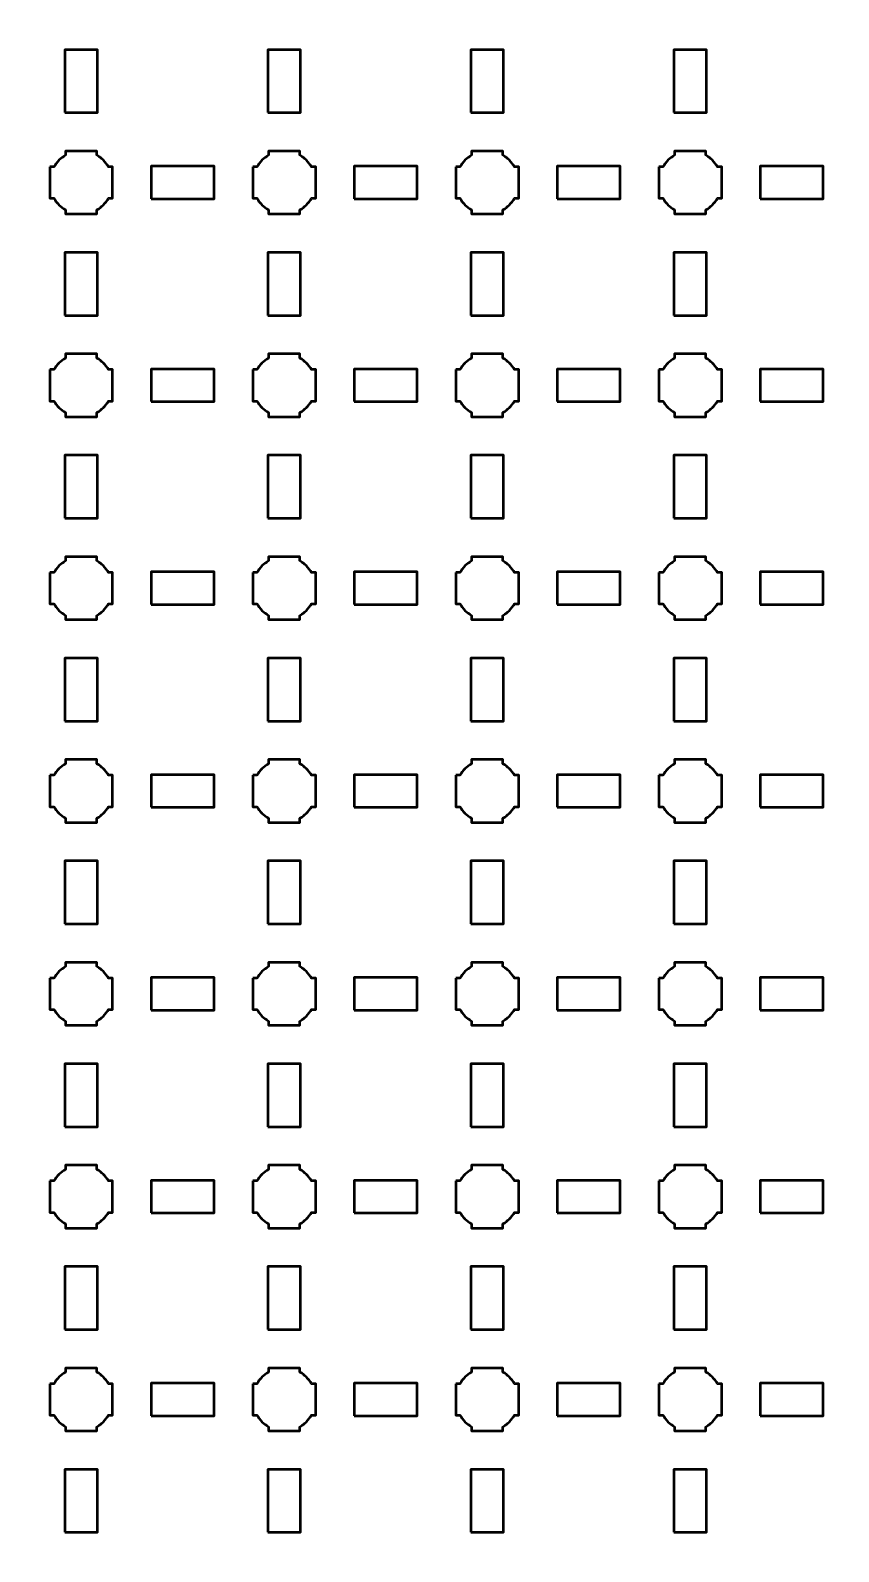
# Model space of a CAD drawing. Header units: centimetres. Extents: x -40.1 to 19.1, y -44.5 to 14.8.
# Drawn here: x 4 to 11.96, y -15.35 to -0.35 of the extents above; entities that cross this region are included whole.
import ezdxf

# ---------------------------------------------------------------- set-up
doc = ezdxf.new("R2010")
doc.units = ezdxf.units.CM
doc.header["$MEASUREMENT"] = 0
doc.layers.add('Layer 1', color=7, linetype='Continuous')

msp = doc.modelspace()

# ---------------------------------------------------------------- linework, layer by layer
at = {"layer": 'Layer 1', "color": 250, "lineweight": 53}
for points in [[(4.34, -1.16), (4.66, -1.16), (4.66, -0.54), (4.34, -0.54), (4.34, -1.16)], [(6.34, -1.16), (6.66, -1.16), (6.66, -0.54), (6.34, -0.54), (6.34, -1.16)], [(8.34, -1.16), (8.66, -1.16), (8.66, -0.54), (8.34, -0.54), (8.34, -1.16)], [(10.34, -1.16), (10.66, -1.16), (10.66, -0.54), (10.34, -0.54), (10.34, -1.16)], [(5.19, -2.01), (5.81, -2.01), (5.81, -1.69), (5.19, -1.69), (5.19, -2.01)], [(7.19, -2.01), (7.81, -2.01), (7.81, -1.69), (7.19, -1.69), (7.19, -2.01)], [(9.19, -2.01), (9.81, -2.01), (9.81, -1.69), (9.19, -1.69), (9.19, -2.01)], [(11.19, -2.01), (11.81, -2.01), (11.81, -1.69), (11.19, -1.69), (11.19, -2.01)], [(4.34, -3.16), (4.66, -3.16), (4.66, -2.54), (4.34, -2.54), (4.34, -3.16)], [(6.34, -3.16), (6.66, -3.16), (6.66, -2.54), (6.34, -2.54), (6.34, -3.16)], [(8.34, -3.16), (8.66, -3.16), (8.66, -2.54), (8.34, -2.54), (8.34, -3.16)], [(10.34, -3.16), (10.66, -3.16), (10.66, -2.54), (10.34, -2.54), (10.34, -3.16)], [(5.19, -4.01), (5.81, -4.01), (5.81, -3.69), (5.19, -3.69), (5.19, -4.01)], [(7.19, -4.01), (7.81, -4.01), (7.81, -3.69), (7.19, -3.69), (7.19, -4.01)], [(9.19, -4.01), (9.81, -4.01), (9.81, -3.69), (9.19, -3.69), (9.19, -4.01)], [(11.19, -4.01), (11.81, -4.01), (11.81, -3.69), (11.19, -3.69), (11.19, -4.01)], [(4.34, -5.16), (4.66, -5.16), (4.66, -4.54), (4.34, -4.54), (4.34, -5.16)], [(6.34, -5.16), (6.66, -5.16), (6.66, -4.54), (6.34, -4.54), (6.34, -5.16)], [(8.34, -5.16), (8.66, -5.16), (8.66, -4.54), (8.34, -4.54), (8.34, -5.16)], [(10.34, -5.16), (10.66, -5.16), (10.66, -4.54), (10.34, -4.54), (10.34, -5.16)], [(5.19, -6.01), (5.81, -6.01), (5.81, -5.69), (5.19, -5.69), (5.19, -6.01)], [(7.19, -6.01), (7.81, -6.01), (7.81, -5.69), (7.19, -5.69), (7.19, -6.01)], [(9.19, -6.01), (9.81, -6.01), (9.81, -5.69), (9.19, -5.69), (9.19, -6.01)], [(11.19, -6.01), (11.81, -6.01), (11.81, -5.69), (11.19, -5.69), (11.19, -6.01)], [(4.34, -7.16), (4.66, -7.16), (4.66, -6.54), (4.34, -6.54), (4.34, -7.16)], [(6.34, -7.16), (6.66, -7.16), (6.66, -6.54), (6.34, -6.54), (6.34, -7.16)], [(8.34, -7.16), (8.66, -7.16), (8.66, -6.54), (8.34, -6.54), (8.34, -7.16)], [(10.34, -7.16), (10.66, -7.16), (10.66, -6.54), (10.34, -6.54), (10.34, -7.16)], [(5.19, -8.01), (5.81, -8.01), (5.81, -7.69), (5.19, -7.69), (5.19, -8.01)], [(7.19, -8.01), (7.81, -8.01), (7.81, -7.69), (7.19, -7.69), (7.19, -8.01)], [(9.19, -8.01), (9.81, -8.01), (9.81, -7.69), (9.19, -7.69), (9.19, -8.01)], [(11.19, -8.01), (11.81, -8.01), (11.81, -7.69), (11.19, -7.69), (11.19, -8.01)], [(4.34, -9.16), (4.66, -9.16), (4.66, -8.54), (4.34, -8.54), (4.34, -9.16)], [(6.34, -9.16), (6.66, -9.16), (6.66, -8.54), (6.34, -8.54), (6.34, -9.16)], [(8.34, -9.16), (8.66, -9.16), (8.66, -8.54), (8.34, -8.54), (8.34, -9.16)], [(10.34, -9.16), (10.66, -9.16), (10.66, -8.54), (10.34, -8.54), (10.34, -9.16)], [(5.19, -10.01), (5.81, -10.01), (5.81, -9.69), (5.19, -9.69), (5.19, -10.01)], [(7.19, -10.01), (7.81, -10.01), (7.81, -9.69), (7.19, -9.69), (7.19, -10.01)], [(9.19, -10.01), (9.81, -10.01), (9.81, -9.69), (9.19, -9.69), (9.19, -10.01)], [(11.19, -10.01), (11.81, -10.01), (11.81, -9.69), (11.19, -9.69), (11.19, -10.01)], [(4.34, -11.16), (4.66, -11.16), (4.66, -10.54), (4.34, -10.54), (4.34, -11.16)], [(6.34, -11.16), (6.66, -11.16), (6.66, -10.54), (6.34, -10.54), (6.34, -11.16)], [(8.34, -11.16), (8.66, -11.16), (8.66, -10.54), (8.34, -10.54), (8.34, -11.16)], [(10.34, -11.16), (10.66, -11.16), (10.66, -10.54), (10.34, -10.54), (10.34, -11.16)], [(5.19, -12.01), (5.81, -12.01), (5.81, -11.69), (5.19, -11.69), (5.19, -12.01)], [(7.19, -12.01), (7.81, -12.01), (7.81, -11.69), (7.19, -11.69), (7.19, -12.01)], [(9.19, -12.01), (9.81, -12.01), (9.81, -11.69), (9.19, -11.69), (9.19, -12.01)], [(11.19, -12.01), (11.81, -12.01), (11.81, -11.69), (11.19, -11.69), (11.19, -12.01)], [(4.34, -13.16), (4.66, -13.16), (4.66, -12.54), (4.34, -12.54), (4.34, -13.16)], [(6.34, -13.16), (6.66, -13.16), (6.66, -12.54), (6.34, -12.54), (6.34, -13.16)], [(8.34, -13.16), (8.66, -13.16), (8.66, -12.54), (8.34, -12.54), (8.34, -13.16)], [(10.34, -13.16), (10.66, -13.16), (10.66, -12.54), (10.34, -12.54), (10.34, -13.16)], [(5.19, -14.01), (5.81, -14.01), (5.81, -13.69), (5.19, -13.69), (5.19, -14.01)], [(7.19, -14.01), (7.81, -14.01), (7.81, -13.69), (7.19, -13.69), (7.19, -14.01)], [(9.19, -14.01), (9.81, -14.01), (9.81, -13.69), (9.19, -13.69), (9.19, -14.01)], [(11.19, -14.01), (11.81, -14.01), (11.81, -13.69), (11.19, -13.69), (11.19, -14.01)], [(4.34, -15.16), (4.66, -15.16), (4.66, -14.54), (4.34, -14.54), (4.34, -15.16)], [(6.34, -15.16), (6.66, -15.16), (6.66, -14.54), (6.34, -14.54), (6.34, -15.16)], [(8.34, -15.16), (8.66, -15.16), (8.66, -14.54), (8.34, -14.54), (8.34, -15.16)], [(10.34, -15.16), (10.66, -15.16), (10.66, -14.54), (10.34, -14.54), (10.34, -15.16)]]:
    msp.add_lwpolyline(points, close=True, dxfattribs=at)
msp.add_open_spline([(-40.15, -44), (-40.15, -44), (-40.15, 14.3), (-40.15, 14.3), (-40.15, 14.3), (-40.15, 14.57609), (-39.92609, 14.8), (-39.65, 14.8), (-39.65, 14.8), (-39.65, 14.8), (18.65, 14.8), (18.65, 14.8), (18.65, 14.8), (18.92609, 14.8), (19.15, 14.57609), (19.15, 14.3), (19.15, 14.3), (19.15, 14.3), (19.15, -44), (19.15, -44), (19.15, -44), (19.15, -44.27609), (18.92609, -44.5), (18.65, -44.5), (18.65, -44.5), (18.65, -44.5), (-39.65, -44.5), (-39.65, -44.5), (-39.65, -44.5), (-39.92609, -44.5), (-40.15, -44.27609), (-40.15, -44)], degree=3, knots=[0, 0, 0, 0, 0.125, 0.125, 0.125, 0.125, 0.25, 0.25, 0.25, 0.25, 0.375, 0.375, 0.375, 0.375, 0.5, 0.5, 0.5, 0.5, 0.625, 0.625, 0.625, 0.625, 0.75, 0.75, 0.75, 0.75, 0.875, 0.875, 0.875, 0.875, 1, 1, 1, 1], dxfattribs=at)
at = {"layer": 'Layer 1', "lineweight": 53}
for points in [[(4.19, -1.695), (4.19, -1.695), (4.23149, -1.695), (4.23149, -1.695), (4.23149, -1.695), (4.25872, -1.64795), (4.29795, -1.60872), (4.345, -1.58149), (4.345, -1.58149), (4.345, -1.58149), (4.345, -1.54), (4.345, -1.54), (4.345, -1.54), (4.345, -1.54), (4.5, -1.54), (4.5, -1.54), (4.5, -1.54), (4.5, -1.54), (4.655, -1.54), (4.655, -1.54), (4.655, -1.54), (4.655, -1.54), (4.655, -1.58149), (4.655, -1.58149), (4.655, -1.58149), (4.70205, -1.60872), (4.74128, -1.64795), (4.76851, -1.695), (4.76851, -1.695), (4.76851, -1.695), (4.81, -1.695), (4.81, -1.695), (4.81, -1.695), (4.81, -1.695), (4.81, -1.85), (4.81, -1.85), (4.81, -1.85), (4.81, -1.85), (4.81, -2.005), (4.81, -2.005), (4.81, -2.005), (4.81, -2.005), (4.76851, -2.005), (4.76851, -2.005), (4.76851, -2.005), (4.74128, -2.05205), (4.70205, -2.09128), (4.655, -2.11851), (4.655, -2.11851), (4.655, -2.11851), (4.655, -2.16), (4.655, -2.16), (4.655, -2.16), (4.655, -2.16), (4.5, -2.16), (4.5, -2.16), (4.5, -2.16), (4.5, -2.16), (4.345, -2.16), (4.345, -2.16), (4.345, -2.16), (4.345, -2.16), (4.345, -2.11851), (4.345, -2.11851), (4.345, -2.11851), (4.29795, -2.09128), (4.25872, -2.05205), (4.23149, -2.005), (4.23149, -2.005), (4.23149, -2.005), (4.19, -2.005), (4.19, -2.005), (4.19, -2.005), (4.19, -2.005), (4.19, -1.85), (4.19, -1.85), (4.19, -1.85), (4.19, -1.85), (4.19, -1.695), (4.19, -1.695)], [(6.19, -1.695), (6.19, -1.695), (6.23149, -1.695), (6.23149, -1.695), (6.23149, -1.695), (6.25872, -1.64795), (6.29795, -1.60872), (6.345, -1.58149), (6.345, -1.58149), (6.345, -1.58149), (6.345, -1.54), (6.345, -1.54), (6.345, -1.54), (6.345, -1.54), (6.5, -1.54), (6.5, -1.54), (6.5, -1.54), (6.5, -1.54), (6.655, -1.54), (6.655, -1.54), (6.655, -1.54), (6.655, -1.54), (6.655, -1.58149), (6.655, -1.58149), (6.655, -1.58149), (6.70205, -1.60872), (6.74128, -1.64795), (6.76851, -1.695), (6.76851, -1.695), (6.76851, -1.695), (6.81, -1.695), (6.81, -1.695), (6.81, -1.695), (6.81, -1.695), (6.81, -1.85), (6.81, -1.85), (6.81, -1.85), (6.81, -1.85), (6.81, -2.005), (6.81, -2.005), (6.81, -2.005), (6.81, -2.005), (6.76851, -2.005), (6.76851, -2.005), (6.76851, -2.005), (6.74128, -2.05205), (6.70205, -2.09128), (6.655, -2.11851), (6.655, -2.11851), (6.655, -2.11851), (6.655, -2.16), (6.655, -2.16), (6.655, -2.16), (6.655, -2.16), (6.5, -2.16), (6.5, -2.16), (6.5, -2.16), (6.5, -2.16), (6.345, -2.16), (6.345, -2.16), (6.345, -2.16), (6.345, -2.16), (6.345, -2.11851), (6.345, -2.11851), (6.345, -2.11851), (6.29795, -2.09128), (6.25872, -2.05205), (6.23149, -2.005), (6.23149, -2.005), (6.23149, -2.005), (6.19, -2.005), (6.19, -2.005), (6.19, -2.005), (6.19, -2.005), (6.19, -1.85), (6.19, -1.85), (6.19, -1.85), (6.19, -1.85), (6.19, -1.695), (6.19, -1.695)], [(8.19, -1.695), (8.19, -1.695), (8.23149, -1.695), (8.23149, -1.695), (8.23149, -1.695), (8.25872, -1.64795), (8.29795, -1.60872), (8.345, -1.58149), (8.345, -1.58149), (8.345, -1.58149), (8.345, -1.54), (8.345, -1.54), (8.345, -1.54), (8.345, -1.54), (8.5, -1.54), (8.5, -1.54), (8.5, -1.54), (8.5, -1.54), (8.655, -1.54), (8.655, -1.54), (8.655, -1.54), (8.655, -1.54), (8.655, -1.58149), (8.655, -1.58149), (8.655, -1.58149), (8.70205, -1.60872), (8.74128, -1.64795), (8.76851, -1.695), (8.76851, -1.695), (8.76851, -1.695), (8.81, -1.695), (8.81, -1.695), (8.81, -1.695), (8.81, -1.695), (8.81, -1.85), (8.81, -1.85), (8.81, -1.85), (8.81, -1.85), (8.81, -2.005), (8.81, -2.005), (8.81, -2.005), (8.81, -2.005), (8.76851, -2.005), (8.76851, -2.005), (8.76851, -2.005), (8.74128, -2.05205), (8.70205, -2.09128), (8.655, -2.11851), (8.655, -2.11851), (8.655, -2.11851), (8.655, -2.16), (8.655, -2.16), (8.655, -2.16), (8.655, -2.16), (8.5, -2.16), (8.5, -2.16), (8.5, -2.16), (8.5, -2.16), (8.345, -2.16), (8.345, -2.16), (8.345, -2.16), (8.345, -2.16), (8.345, -2.11851), (8.345, -2.11851), (8.345, -2.11851), (8.29795, -2.09128), (8.25872, -2.05205), (8.23149, -2.005), (8.23149, -2.005), (8.23149, -2.005), (8.19, -2.005), (8.19, -2.005), (8.19, -2.005), (8.19, -2.005), (8.19, -1.85), (8.19, -1.85), (8.19, -1.85), (8.19, -1.85), (8.19, -1.695), (8.19, -1.695)], [(10.19, -1.695), (10.19, -1.695), (10.23149, -1.695), (10.23149, -1.695), (10.23149, -1.695), (10.25872, -1.64795), (10.29795, -1.60872), (10.345, -1.58149), (10.345, -1.58149), (10.345, -1.58149), (10.345, -1.54), (10.345, -1.54), (10.345, -1.54), (10.345, -1.54), (10.5, -1.54), (10.5, -1.54), (10.5, -1.54), (10.5, -1.54), (10.655, -1.54), (10.655, -1.54), (10.655, -1.54), (10.655, -1.54), (10.655, -1.58149), (10.655, -1.58149), (10.655, -1.58149), (10.70205, -1.60872), (10.74128, -1.64795), (10.76851, -1.695), (10.76851, -1.695), (10.76851, -1.695), (10.81, -1.695), (10.81, -1.695), (10.81, -1.695), (10.81, -1.695), (10.81, -1.85), (10.81, -1.85), (10.81, -1.85), (10.81, -1.85), (10.81, -2.005), (10.81, -2.005), (10.81, -2.005), (10.81, -2.005), (10.76851, -2.005), (10.76851, -2.005), (10.76851, -2.005), (10.74128, -2.05205), (10.70205, -2.09128), (10.655, -2.11851), (10.655, -2.11851), (10.655, -2.11851), (10.655, -2.16), (10.655, -2.16), (10.655, -2.16), (10.655, -2.16), (10.5, -2.16), (10.5, -2.16), (10.5, -2.16), (10.5, -2.16), (10.345, -2.16), (10.345, -2.16), (10.345, -2.16), (10.345, -2.16), (10.345, -2.11851), (10.345, -2.11851), (10.345, -2.11851), (10.29795, -2.09128), (10.25872, -2.05205), (10.23149, -2.005), (10.23149, -2.005), (10.23149, -2.005), (10.19, -2.005), (10.19, -2.005), (10.19, -2.005), (10.19, -2.005), (10.19, -1.85), (10.19, -1.85), (10.19, -1.85), (10.19, -1.85), (10.19, -1.695), (10.19, -1.695)], [(4.19, -3.695), (4.19, -3.695), (4.23149, -3.695), (4.23149, -3.695), (4.23149, -3.695), (4.25872, -3.64795), (4.29795, -3.60872), (4.345, -3.58149), (4.345, -3.58149), (4.345, -3.58149), (4.345, -3.54), (4.345, -3.54), (4.345, -3.54), (4.345, -3.54), (4.5, -3.54), (4.5, -3.54), (4.5, -3.54), (4.5, -3.54), (4.655, -3.54), (4.655, -3.54), (4.655, -3.54), (4.655, -3.54), (4.655, -3.58149), (4.655, -3.58149), (4.655, -3.58149), (4.70205, -3.60872), (4.74128, -3.64795), (4.76851, -3.695), (4.76851, -3.695), (4.76851, -3.695), (4.81, -3.695), (4.81, -3.695), (4.81, -3.695), (4.81, -3.695), (4.81, -3.85), (4.81, -3.85), (4.81, -3.85), (4.81, -3.85), (4.81, -4.005), (4.81, -4.005), (4.81, -4.005), (4.81, -4.005), (4.76851, -4.005), (4.76851, -4.005), (4.76851, -4.005), (4.74128, -4.05205), (4.70205, -4.09128), (4.655, -4.11851), (4.655, -4.11851), (4.655, -4.11851), (4.655, -4.16), (4.655, -4.16), (4.655, -4.16), (4.655, -4.16), (4.5, -4.16), (4.5, -4.16), (4.5, -4.16), (4.5, -4.16), (4.345, -4.16), (4.345, -4.16), (4.345, -4.16), (4.345, -4.16), (4.345, -4.11851), (4.345, -4.11851), (4.345, -4.11851), (4.29795, -4.09128), (4.25872, -4.05205), (4.23149, -4.005), (4.23149, -4.005), (4.23149, -4.005), (4.19, -4.005), (4.19, -4.005), (4.19, -4.005), (4.19, -4.005), (4.19, -3.85), (4.19, -3.85), (4.19, -3.85), (4.19, -3.85), (4.19, -3.695), (4.19, -3.695)], [(6.19, -3.695), (6.19, -3.695), (6.23149, -3.695), (6.23149, -3.695), (6.23149, -3.695), (6.25872, -3.64795), (6.29795, -3.60872), (6.345, -3.58149), (6.345, -3.58149), (6.345, -3.58149), (6.345, -3.54), (6.345, -3.54), (6.345, -3.54), (6.345, -3.54), (6.5, -3.54), (6.5, -3.54), (6.5, -3.54), (6.5, -3.54), (6.655, -3.54), (6.655, -3.54), (6.655, -3.54), (6.655, -3.54), (6.655, -3.58149), (6.655, -3.58149), (6.655, -3.58149), (6.70205, -3.60872), (6.74128, -3.64795), (6.76851, -3.695), (6.76851, -3.695), (6.76851, -3.695), (6.81, -3.695), (6.81, -3.695), (6.81, -3.695), (6.81, -3.695), (6.81, -3.85), (6.81, -3.85), (6.81, -3.85), (6.81, -3.85), (6.81, -4.005), (6.81, -4.005), (6.81, -4.005), (6.81, -4.005), (6.76851, -4.005), (6.76851, -4.005), (6.76851, -4.005), (6.74128, -4.05205), (6.70205, -4.09128), (6.655, -4.11851), (6.655, -4.11851), (6.655, -4.11851), (6.655, -4.16), (6.655, -4.16), (6.655, -4.16), (6.655, -4.16), (6.5, -4.16), (6.5, -4.16), (6.5, -4.16), (6.5, -4.16), (6.345, -4.16), (6.345, -4.16), (6.345, -4.16), (6.345, -4.16), (6.345, -4.11851), (6.345, -4.11851), (6.345, -4.11851), (6.29795, -4.09128), (6.25872, -4.05205), (6.23149, -4.005), (6.23149, -4.005), (6.23149, -4.005), (6.19, -4.005), (6.19, -4.005), (6.19, -4.005), (6.19, -4.005), (6.19, -3.85), (6.19, -3.85), (6.19, -3.85), (6.19, -3.85), (6.19, -3.695), (6.19, -3.695)], [(8.19, -3.695), (8.19, -3.695), (8.23149, -3.695), (8.23149, -3.695), (8.23149, -3.695), (8.25872, -3.64795), (8.29795, -3.60872), (8.345, -3.58149), (8.345, -3.58149), (8.345, -3.58149), (8.345, -3.54), (8.345, -3.54), (8.345, -3.54), (8.345, -3.54), (8.5, -3.54), (8.5, -3.54), (8.5, -3.54), (8.5, -3.54), (8.655, -3.54), (8.655, -3.54), (8.655, -3.54), (8.655, -3.54), (8.655, -3.58149), (8.655, -3.58149), (8.655, -3.58149), (8.70205, -3.60872), (8.74128, -3.64795), (8.76851, -3.695), (8.76851, -3.695), (8.76851, -3.695), (8.81, -3.695), (8.81, -3.695), (8.81, -3.695), (8.81, -3.695), (8.81, -3.85), (8.81, -3.85), (8.81, -3.85), (8.81, -3.85), (8.81, -4.005), (8.81, -4.005), (8.81, -4.005), (8.81, -4.005), (8.76851, -4.005), (8.76851, -4.005), (8.76851, -4.005), (8.74128, -4.05205), (8.70205, -4.09128), (8.655, -4.11851), (8.655, -4.11851), (8.655, -4.11851), (8.655, -4.16), (8.655, -4.16), (8.655, -4.16), (8.655, -4.16), (8.5, -4.16), (8.5, -4.16), (8.5, -4.16), (8.5, -4.16), (8.345, -4.16), (8.345, -4.16), (8.345, -4.16), (8.345, -4.16), (8.345, -4.11851), (8.345, -4.11851), (8.345, -4.11851), (8.29795, -4.09128), (8.25872, -4.05205), (8.23149, -4.005), (8.23149, -4.005), (8.23149, -4.005), (8.19, -4.005), (8.19, -4.005), (8.19, -4.005), (8.19, -4.005), (8.19, -3.85), (8.19, -3.85), (8.19, -3.85), (8.19, -3.85), (8.19, -3.695), (8.19, -3.695)], [(10.19, -3.695), (10.19, -3.695), (10.23149, -3.695), (10.23149, -3.695), (10.23149, -3.695), (10.25872, -3.64795), (10.29795, -3.60872), (10.345, -3.58149), (10.345, -3.58149), (10.345, -3.58149), (10.345, -3.54), (10.345, -3.54), (10.345, -3.54), (10.345, -3.54), (10.5, -3.54), (10.5, -3.54), (10.5, -3.54), (10.5, -3.54), (10.655, -3.54), (10.655, -3.54), (10.655, -3.54), (10.655, -3.54), (10.655, -3.58149), (10.655, -3.58149), (10.655, -3.58149), (10.70205, -3.60872), (10.74128, -3.64795), (10.76851, -3.695), (10.76851, -3.695), (10.76851, -3.695), (10.81, -3.695), (10.81, -3.695), (10.81, -3.695), (10.81, -3.695), (10.81, -3.85), (10.81, -3.85), (10.81, -3.85), (10.81, -3.85), (10.81, -4.005), (10.81, -4.005), (10.81, -4.005), (10.81, -4.005), (10.76851, -4.005), (10.76851, -4.005), (10.76851, -4.005), (10.74128, -4.05205), (10.70205, -4.09128), (10.655, -4.11851), (10.655, -4.11851), (10.655, -4.11851), (10.655, -4.16), (10.655, -4.16), (10.655, -4.16), (10.655, -4.16), (10.5, -4.16), (10.5, -4.16), (10.5, -4.16), (10.5, -4.16), (10.345, -4.16), (10.345, -4.16), (10.345, -4.16), (10.345, -4.16), (10.345, -4.11851), (10.345, -4.11851), (10.345, -4.11851), (10.29795, -4.09128), (10.25872, -4.05205), (10.23149, -4.005), (10.23149, -4.005), (10.23149, -4.005), (10.19, -4.005), (10.19, -4.005), (10.19, -4.005), (10.19, -4.005), (10.19, -3.85), (10.19, -3.85), (10.19, -3.85), (10.19, -3.85), (10.19, -3.695), (10.19, -3.695)], [(4.19, -5.695), (4.19, -5.695), (4.23149, -5.695), (4.23149, -5.695), (4.23149, -5.695), (4.25872, -5.64795), (4.29795, -5.60872), (4.345, -5.58149), (4.345, -5.58149), (4.345, -5.58149), (4.345, -5.54), (4.345, -5.54), (4.345, -5.54), (4.345, -5.54), (4.5, -5.54), (4.5, -5.54), (4.5, -5.54), (4.5, -5.54), (4.655, -5.54), (4.655, -5.54), (4.655, -5.54), (4.655, -5.54), (4.655, -5.58149), (4.655, -5.58149), (4.655, -5.58149), (4.70205, -5.60872), (4.74128, -5.64795), (4.76851, -5.695), (4.76851, -5.695), (4.76851, -5.695), (4.81, -5.695), (4.81, -5.695), (4.81, -5.695), (4.81, -5.695), (4.81, -5.85), (4.81, -5.85), (4.81, -5.85), (4.81, -5.85), (4.81, -6.005), (4.81, -6.005), (4.81, -6.005), (4.81, -6.005), (4.76851, -6.005), (4.76851, -6.005), (4.76851, -6.005), (4.74128, -6.05205), (4.70205, -6.09128), (4.655, -6.11851), (4.655, -6.11851), (4.655, -6.11851), (4.655, -6.16), (4.655, -6.16), (4.655, -6.16), (4.655, -6.16), (4.5, -6.16), (4.5, -6.16), (4.5, -6.16), (4.5, -6.16), (4.345, -6.16), (4.345, -6.16), (4.345, -6.16), (4.345, -6.16), (4.345, -6.11851), (4.345, -6.11851), (4.345, -6.11851), (4.29795, -6.09128), (4.25872, -6.05205), (4.23149, -6.005), (4.23149, -6.005), (4.23149, -6.005), (4.19, -6.005), (4.19, -6.005), (4.19, -6.005), (4.19, -6.005), (4.19, -5.85), (4.19, -5.85), (4.19, -5.85), (4.19, -5.85), (4.19, -5.695), (4.19, -5.695)], [(6.19, -5.695), (6.19, -5.695), (6.23149, -5.695), (6.23149, -5.695), (6.23149, -5.695), (6.25872, -5.64795), (6.29795, -5.60872), (6.345, -5.58149), (6.345, -5.58149), (6.345, -5.58149), (6.345, -5.54), (6.345, -5.54), (6.345, -5.54), (6.345, -5.54), (6.5, -5.54), (6.5, -5.54), (6.5, -5.54), (6.5, -5.54), (6.655, -5.54), (6.655, -5.54), (6.655, -5.54), (6.655, -5.54), (6.655, -5.58149), (6.655, -5.58149), (6.655, -5.58149), (6.70205, -5.60872), (6.74128, -5.64795), (6.76851, -5.695), (6.76851, -5.695), (6.76851, -5.695), (6.81, -5.695), (6.81, -5.695), (6.81, -5.695), (6.81, -5.695), (6.81, -5.85), (6.81, -5.85), (6.81, -5.85), (6.81, -5.85), (6.81, -6.005), (6.81, -6.005), (6.81, -6.005), (6.81, -6.005), (6.76851, -6.005), (6.76851, -6.005), (6.76851, -6.005), (6.74128, -6.05205), (6.70205, -6.09128), (6.655, -6.11851), (6.655, -6.11851), (6.655, -6.11851), (6.655, -6.16), (6.655, -6.16), (6.655, -6.16), (6.655, -6.16), (6.5, -6.16), (6.5, -6.16), (6.5, -6.16), (6.5, -6.16), (6.345, -6.16), (6.345, -6.16), (6.345, -6.16), (6.345, -6.16), (6.345, -6.11851), (6.345, -6.11851), (6.345, -6.11851), (6.29795, -6.09128), (6.25872, -6.05205), (6.23149, -6.005), (6.23149, -6.005), (6.23149, -6.005), (6.19, -6.005), (6.19, -6.005), (6.19, -6.005), (6.19, -6.005), (6.19, -5.85), (6.19, -5.85), (6.19, -5.85), (6.19, -5.85), (6.19, -5.695), (6.19, -5.695)], [(8.19, -5.695), (8.19, -5.695), (8.23149, -5.695), (8.23149, -5.695), (8.23149, -5.695), (8.25872, -5.64795), (8.29795, -5.60872), (8.345, -5.58149), (8.345, -5.58149), (8.345, -5.58149), (8.345, -5.54), (8.345, -5.54), (8.345, -5.54), (8.345, -5.54), (8.5, -5.54), (8.5, -5.54), (8.5, -5.54), (8.5, -5.54), (8.655, -5.54), (8.655, -5.54), (8.655, -5.54), (8.655, -5.54), (8.655, -5.58149), (8.655, -5.58149), (8.655, -5.58149), (8.70205, -5.60872), (8.74128, -5.64795), (8.76851, -5.695), (8.76851, -5.695), (8.76851, -5.695), (8.81, -5.695), (8.81, -5.695), (8.81, -5.695), (8.81, -5.695), (8.81, -5.85), (8.81, -5.85), (8.81, -5.85), (8.81, -5.85), (8.81, -6.005), (8.81, -6.005), (8.81, -6.005), (8.81, -6.005), (8.76851, -6.005), (8.76851, -6.005), (8.76851, -6.005), (8.74128, -6.05205), (8.70205, -6.09128), (8.655, -6.11851), (8.655, -6.11851), (8.655, -6.11851), (8.655, -6.16), (8.655, -6.16), (8.655, -6.16), (8.655, -6.16), (8.5, -6.16), (8.5, -6.16), (8.5, -6.16), (8.5, -6.16), (8.345, -6.16), (8.345, -6.16), (8.345, -6.16), (8.345, -6.16), (8.345, -6.11851), (8.345, -6.11851), (8.345, -6.11851), (8.29795, -6.09128), (8.25872, -6.05205), (8.23149, -6.005), (8.23149, -6.005), (8.23149, -6.005), (8.19, -6.005), (8.19, -6.005), (8.19, -6.005), (8.19, -6.005), (8.19, -5.85), (8.19, -5.85), (8.19, -5.85), (8.19, -5.85), (8.19, -5.695), (8.19, -5.695)], [(10.19, -5.695), (10.19, -5.695), (10.23149, -5.695), (10.23149, -5.695), (10.23149, -5.695), (10.25872, -5.64795), (10.29795, -5.60872), (10.345, -5.58149), (10.345, -5.58149), (10.345, -5.58149), (10.345, -5.54), (10.345, -5.54), (10.345, -5.54), (10.345, -5.54), (10.5, -5.54), (10.5, -5.54), (10.5, -5.54), (10.5, -5.54), (10.655, -5.54), (10.655, -5.54), (10.655, -5.54), (10.655, -5.54), (10.655, -5.58149), (10.655, -5.58149), (10.655, -5.58149), (10.70205, -5.60872), (10.74128, -5.64795), (10.76851, -5.695), (10.76851, -5.695), (10.76851, -5.695), (10.81, -5.695), (10.81, -5.695), (10.81, -5.695), (10.81, -5.695), (10.81, -5.85), (10.81, -5.85), (10.81, -5.85), (10.81, -5.85), (10.81, -6.005), (10.81, -6.005), (10.81, -6.005), (10.81, -6.005), (10.76851, -6.005), (10.76851, -6.005), (10.76851, -6.005), (10.74128, -6.05205), (10.70205, -6.09128), (10.655, -6.11851), (10.655, -6.11851), (10.655, -6.11851), (10.655, -6.16), (10.655, -6.16), (10.655, -6.16), (10.655, -6.16), (10.5, -6.16), (10.5, -6.16), (10.5, -6.16), (10.5, -6.16), (10.345, -6.16), (10.345, -6.16), (10.345, -6.16), (10.345, -6.16), (10.345, -6.11851), (10.345, -6.11851), (10.345, -6.11851), (10.29795, -6.09128), (10.25872, -6.05205), (10.23149, -6.005), (10.23149, -6.005), (10.23149, -6.005), (10.19, -6.005), (10.19, -6.005), (10.19, -6.005), (10.19, -6.005), (10.19, -5.85), (10.19, -5.85), (10.19, -5.85), (10.19, -5.85), (10.19, -5.695), (10.19, -5.695)], [(4.19, -7.695), (4.19, -7.695), (4.23149, -7.695), (4.23149, -7.695), (4.23149, -7.695), (4.25872, -7.64795), (4.29795, -7.60872), (4.345, -7.58149), (4.345, -7.58149), (4.345, -7.58149), (4.345, -7.54), (4.345, -7.54), (4.345, -7.54), (4.345, -7.54), (4.5, -7.54), (4.5, -7.54), (4.5, -7.54), (4.5, -7.54), (4.655, -7.54), (4.655, -7.54), (4.655, -7.54), (4.655, -7.54), (4.655, -7.58149), (4.655, -7.58149), (4.655, -7.58149), (4.70205, -7.60872), (4.74128, -7.64795), (4.76851, -7.695), (4.76851, -7.695), (4.76851, -7.695), (4.81, -7.695), (4.81, -7.695), (4.81, -7.695), (4.81, -7.695), (4.81, -7.85), (4.81, -7.85), (4.81, -7.85), (4.81, -7.85), (4.81, -8.005), (4.81, -8.005), (4.81, -8.005), (4.81, -8.005), (4.76851, -8.005), (4.76851, -8.005), (4.76851, -8.005), (4.74128, -8.05205), (4.70205, -8.09128), (4.655, -8.11851), (4.655, -8.11851), (4.655, -8.11851), (4.655, -8.16), (4.655, -8.16), (4.655, -8.16), (4.655, -8.16), (4.5, -8.16), (4.5, -8.16), (4.5, -8.16), (4.5, -8.16), (4.345, -8.16), (4.345, -8.16), (4.345, -8.16), (4.345, -8.16), (4.345, -8.11851), (4.345, -8.11851), (4.345, -8.11851), (4.29795, -8.09128), (4.25872, -8.05205), (4.23149, -8.005), (4.23149, -8.005), (4.23149, -8.005), (4.19, -8.005), (4.19, -8.005), (4.19, -8.005), (4.19, -8.005), (4.19, -7.85), (4.19, -7.85), (4.19, -7.85), (4.19, -7.85), (4.19, -7.695), (4.19, -7.695)], [(6.19, -7.695), (6.19, -7.695), (6.23149, -7.695), (6.23149, -7.695), (6.23149, -7.695), (6.25872, -7.64795), (6.29795, -7.60872), (6.345, -7.58149), (6.345, -7.58149), (6.345, -7.58149), (6.345, -7.54), (6.345, -7.54), (6.345, -7.54), (6.345, -7.54), (6.5, -7.54), (6.5, -7.54), (6.5, -7.54), (6.5, -7.54), (6.655, -7.54), (6.655, -7.54), (6.655, -7.54), (6.655, -7.54), (6.655, -7.58149), (6.655, -7.58149), (6.655, -7.58149), (6.70205, -7.60872), (6.74128, -7.64795), (6.76851, -7.695), (6.76851, -7.695), (6.76851, -7.695), (6.81, -7.695), (6.81, -7.695), (6.81, -7.695), (6.81, -7.695), (6.81, -7.85), (6.81, -7.85), (6.81, -7.85), (6.81, -7.85), (6.81, -8.005), (6.81, -8.005), (6.81, -8.005), (6.81, -8.005), (6.76851, -8.005), (6.76851, -8.005), (6.76851, -8.005), (6.74128, -8.05205), (6.70205, -8.09128), (6.655, -8.11851), (6.655, -8.11851), (6.655, -8.11851), (6.655, -8.16), (6.655, -8.16), (6.655, -8.16), (6.655, -8.16), (6.5, -8.16), (6.5, -8.16), (6.5, -8.16), (6.5, -8.16), (6.345, -8.16), (6.345, -8.16), (6.345, -8.16), (6.345, -8.16), (6.345, -8.11851), (6.345, -8.11851), (6.345, -8.11851), (6.29795, -8.09128), (6.25872, -8.05205), (6.23149, -8.005), (6.23149, -8.005), (6.23149, -8.005), (6.19, -8.005), (6.19, -8.005), (6.19, -8.005), (6.19, -8.005), (6.19, -7.85), (6.19, -7.85), (6.19, -7.85), (6.19, -7.85), (6.19, -7.695), (6.19, -7.695)], [(8.19, -7.695), (8.19, -7.695), (8.23149, -7.695), (8.23149, -7.695), (8.23149, -7.695), (8.25872, -7.64795), (8.29795, -7.60872), (8.345, -7.58149), (8.345, -7.58149), (8.345, -7.58149), (8.345, -7.54), (8.345, -7.54), (8.345, -7.54), (8.345, -7.54), (8.5, -7.54), (8.5, -7.54), (8.5, -7.54), (8.5, -7.54), (8.655, -7.54), (8.655, -7.54), (8.655, -7.54), (8.655, -7.54), (8.655, -7.58149), (8.655, -7.58149), (8.655, -7.58149), (8.70205, -7.60872), (8.74128, -7.64795), (8.76851, -7.695), (8.76851, -7.695), (8.76851, -7.695), (8.81, -7.695), (8.81, -7.695), (8.81, -7.695), (8.81, -7.695), (8.81, -7.85), (8.81, -7.85), (8.81, -7.85), (8.81, -7.85), (8.81, -8.005), (8.81, -8.005), (8.81, -8.005), (8.81, -8.005), (8.76851, -8.005), (8.76851, -8.005), (8.76851, -8.005), (8.74128, -8.05205), (8.70205, -8.09128), (8.655, -8.11851), (8.655, -8.11851), (8.655, -8.11851), (8.655, -8.16), (8.655, -8.16), (8.655, -8.16), (8.655, -8.16), (8.5, -8.16), (8.5, -8.16), (8.5, -8.16), (8.5, -8.16), (8.345, -8.16), (8.345, -8.16), (8.345, -8.16), (8.345, -8.16), (8.345, -8.11851), (8.345, -8.11851), (8.345, -8.11851), (8.29795, -8.09128), (8.25872, -8.05205), (8.23149, -8.005), (8.23149, -8.005), (8.23149, -8.005), (8.19, -8.005), (8.19, -8.005), (8.19, -8.005), (8.19, -8.005), (8.19, -7.85), (8.19, -7.85), (8.19, -7.85), (8.19, -7.85), (8.19, -7.695), (8.19, -7.695)], [(10.19, -7.695), (10.19, -7.695), (10.23149, -7.695), (10.23149, -7.695), (10.23149, -7.695), (10.25872, -7.64795), (10.29795, -7.60872), (10.345, -7.58149), (10.345, -7.58149), (10.345, -7.58149), (10.345, -7.54), (10.345, -7.54), (10.345, -7.54), (10.345, -7.54), (10.5, -7.54), (10.5, -7.54), (10.5, -7.54), (10.5, -7.54), (10.655, -7.54), (10.655, -7.54), (10.655, -7.54), (10.655, -7.54), (10.655, -7.58149), (10.655, -7.58149), (10.655, -7.58149), (10.70205, -7.60872), (10.74128, -7.64795), (10.76851, -7.695), (10.76851, -7.695), (10.76851, -7.695), (10.81, -7.695), (10.81, -7.695), (10.81, -7.695), (10.81, -7.695), (10.81, -7.85), (10.81, -7.85), (10.81, -7.85), (10.81, -7.85), (10.81, -8.005), (10.81, -8.005), (10.81, -8.005), (10.81, -8.005), (10.76851, -8.005), (10.76851, -8.005), (10.76851, -8.005), (10.74128, -8.05205), (10.70205, -8.09128), (10.655, -8.11851), (10.655, -8.11851), (10.655, -8.11851), (10.655, -8.16), (10.655, -8.16), (10.655, -8.16), (10.655, -8.16), (10.5, -8.16), (10.5, -8.16), (10.5, -8.16), (10.5, -8.16), (10.345, -8.16), (10.345, -8.16), (10.345, -8.16), (10.345, -8.16), (10.345, -8.11851), (10.345, -8.11851), (10.345, -8.11851), (10.29795, -8.09128), (10.25872, -8.05205), (10.23149, -8.005), (10.23149, -8.005), (10.23149, -8.005), (10.19, -8.005), (10.19, -8.005), (10.19, -8.005), (10.19, -8.005), (10.19, -7.85), (10.19, -7.85), (10.19, -7.85), (10.19, -7.85), (10.19, -7.695), (10.19, -7.695)], [(4.19, -9.695), (4.19, -9.695), (4.23149, -9.695), (4.23149, -9.695), (4.23149, -9.695), (4.25872, -9.64795), (4.29795, -9.60872), (4.345, -9.58149), (4.345, -9.58149), (4.345, -9.58149), (4.345, -9.54), (4.345, -9.54), (4.345, -9.54), (4.345, -9.54), (4.5, -9.54), (4.5, -9.54), (4.5, -9.54), (4.5, -9.54), (4.655, -9.54), (4.655, -9.54), (4.655, -9.54), (4.655, -9.54), (4.655, -9.58149), (4.655, -9.58149), (4.655, -9.58149), (4.70205, -9.60872), (4.74128, -9.64795), (4.76851, -9.695), (4.76851, -9.695), (4.76851, -9.695), (4.81, -9.695), (4.81, -9.695), (4.81, -9.695), (4.81, -9.695), (4.81, -9.85), (4.81, -9.85), (4.81, -9.85), (4.81, -9.85), (4.81, -10.005), (4.81, -10.005), (4.81, -10.005), (4.81, -10.005), (4.76851, -10.005), (4.76851, -10.005), (4.76851, -10.005), (4.74128, -10.05205), (4.70205, -10.09128), (4.655, -10.11851), (4.655, -10.11851), (4.655, -10.11851), (4.655, -10.16), (4.655, -10.16), (4.655, -10.16), (4.655, -10.16), (4.5, -10.16), (4.5, -10.16), (4.5, -10.16), (4.5, -10.16), (4.345, -10.16), (4.345, -10.16), (4.345, -10.16), (4.345, -10.16), (4.345, -10.11851), (4.345, -10.11851), (4.345, -10.11851), (4.29795, -10.09128), (4.25872, -10.05205), (4.23149, -10.005), (4.23149, -10.005), (4.23149, -10.005), (4.19, -10.005), (4.19, -10.005), (4.19, -10.005), (4.19, -10.005), (4.19, -9.85), (4.19, -9.85), (4.19, -9.85), (4.19, -9.85), (4.19, -9.695), (4.19, -9.695)], [(6.19, -9.695), (6.19, -9.695), (6.23149, -9.695), (6.23149, -9.695), (6.23149, -9.695), (6.25872, -9.64795), (6.29795, -9.60872), (6.345, -9.58149), (6.345, -9.58149), (6.345, -9.58149), (6.345, -9.54), (6.345, -9.54), (6.345, -9.54), (6.345, -9.54), (6.5, -9.54), (6.5, -9.54), (6.5, -9.54), (6.5, -9.54), (6.655, -9.54), (6.655, -9.54), (6.655, -9.54), (6.655, -9.54), (6.655, -9.58149), (6.655, -9.58149), (6.655, -9.58149), (6.70205, -9.60872), (6.74128, -9.64795), (6.76851, -9.695), (6.76851, -9.695), (6.76851, -9.695), (6.81, -9.695), (6.81, -9.695), (6.81, -9.695), (6.81, -9.695), (6.81, -9.85), (6.81, -9.85), (6.81, -9.85), (6.81, -9.85), (6.81, -10.005), (6.81, -10.005), (6.81, -10.005), (6.81, -10.005), (6.76851, -10.005), (6.76851, -10.005), (6.76851, -10.005), (6.74128, -10.05205), (6.70205, -10.09128), (6.655, -10.11851), (6.655, -10.11851), (6.655, -10.11851), (6.655, -10.16), (6.655, -10.16), (6.655, -10.16), (6.655, -10.16), (6.5, -10.16), (6.5, -10.16), (6.5, -10.16), (6.5, -10.16), (6.345, -10.16), (6.345, -10.16), (6.345, -10.16), (6.345, -10.16), (6.345, -10.11851), (6.345, -10.11851), (6.345, -10.11851), (6.29795, -10.09128), (6.25872, -10.05205), (6.23149, -10.005), (6.23149, -10.005), (6.23149, -10.005), (6.19, -10.005), (6.19, -10.005), (6.19, -10.005), (6.19, -10.005), (6.19, -9.85), (6.19, -9.85), (6.19, -9.85), (6.19, -9.85), (6.19, -9.695), (6.19, -9.695)], [(8.19, -9.695), (8.19, -9.695), (8.23149, -9.695), (8.23149, -9.695), (8.23149, -9.695), (8.25872, -9.64795), (8.29795, -9.60872), (8.345, -9.58149), (8.345, -9.58149), (8.345, -9.58149), (8.345, -9.54), (8.345, -9.54), (8.345, -9.54), (8.345, -9.54), (8.5, -9.54), (8.5, -9.54), (8.5, -9.54), (8.5, -9.54), (8.655, -9.54), (8.655, -9.54), (8.655, -9.54), (8.655, -9.54), (8.655, -9.58149), (8.655, -9.58149), (8.655, -9.58149), (8.70205, -9.60872), (8.74128, -9.64795), (8.76851, -9.695), (8.76851, -9.695), (8.76851, -9.695), (8.81, -9.695), (8.81, -9.695), (8.81, -9.695), (8.81, -9.695), (8.81, -9.85), (8.81, -9.85), (8.81, -9.85), (8.81, -9.85), (8.81, -10.005), (8.81, -10.005), (8.81, -10.005), (8.81, -10.005), (8.76851, -10.005), (8.76851, -10.005), (8.76851, -10.005), (8.74128, -10.05205), (8.70205, -10.09128), (8.655, -10.11851), (8.655, -10.11851), (8.655, -10.11851), (8.655, -10.16), (8.655, -10.16), (8.655, -10.16), (8.655, -10.16), (8.5, -10.16), (8.5, -10.16), (8.5, -10.16), (8.5, -10.16), (8.345, -10.16), (8.345, -10.16), (8.345, -10.16), (8.345, -10.16), (8.345, -10.11851), (8.345, -10.11851), (8.345, -10.11851), (8.29795, -10.09128), (8.25872, -10.05205), (8.23149, -10.005), (8.23149, -10.005), (8.23149, -10.005), (8.19, -10.005), (8.19, -10.005), (8.19, -10.005), (8.19, -10.005), (8.19, -9.85), (8.19, -9.85), (8.19, -9.85), (8.19, -9.85), (8.19, -9.695), (8.19, -9.695)], [(10.19, -9.695), (10.19, -9.695), (10.23149, -9.695), (10.23149, -9.695), (10.23149, -9.695), (10.25872, -9.64795), (10.29795, -9.60872), (10.345, -9.58149), (10.345, -9.58149), (10.345, -9.58149), (10.345, -9.54), (10.345, -9.54), (10.345, -9.54), (10.345, -9.54), (10.5, -9.54), (10.5, -9.54), (10.5, -9.54), (10.5, -9.54), (10.655, -9.54), (10.655, -9.54), (10.655, -9.54), (10.655, -9.54), (10.655, -9.58149), (10.655, -9.58149), (10.655, -9.58149), (10.70205, -9.60872), (10.74128, -9.64795), (10.76851, -9.695), (10.76851, -9.695), (10.76851, -9.695), (10.81, -9.695), (10.81, -9.695), (10.81, -9.695), (10.81, -9.695), (10.81, -9.85), (10.81, -9.85), (10.81, -9.85), (10.81, -9.85), (10.81, -10.005), (10.81, -10.005), (10.81, -10.005), (10.81, -10.005), (10.76851, -10.005), (10.76851, -10.005), (10.76851, -10.005), (10.74128, -10.05205), (10.70205, -10.09128), (10.655, -10.11851), (10.655, -10.11851), (10.655, -10.11851), (10.655, -10.16), (10.655, -10.16), (10.655, -10.16), (10.655, -10.16), (10.5, -10.16), (10.5, -10.16), (10.5, -10.16), (10.5, -10.16), (10.345, -10.16), (10.345, -10.16), (10.345, -10.16), (10.345, -10.16), (10.345, -10.11851), (10.345, -10.11851), (10.345, -10.11851), (10.29795, -10.09128), (10.25872, -10.05205), (10.23149, -10.005), (10.23149, -10.005), (10.23149, -10.005), (10.19, -10.005), (10.19, -10.005), (10.19, -10.005), (10.19, -10.005), (10.19, -9.85), (10.19, -9.85), (10.19, -9.85), (10.19, -9.85), (10.19, -9.695), (10.19, -9.695)], [(4.19, -11.695), (4.19, -11.695), (4.23149, -11.695), (4.23149, -11.695), (4.23149, -11.695), (4.25872, -11.64795), (4.29795, -11.60872), (4.345, -11.58149), (4.345, -11.58149), (4.345, -11.58149), (4.345, -11.54), (4.345, -11.54), (4.345, -11.54), (4.345, -11.54), (4.5, -11.54), (4.5, -11.54), (4.5, -11.54), (4.5, -11.54), (4.655, -11.54), (4.655, -11.54), (4.655, -11.54), (4.655, -11.54), (4.655, -11.58149), (4.655, -11.58149), (4.655, -11.58149), (4.70205, -11.60872), (4.74128, -11.64795), (4.76851, -11.695), (4.76851, -11.695), (4.76851, -11.695), (4.81, -11.695), (4.81, -11.695), (4.81, -11.695), (4.81, -11.695), (4.81, -11.85), (4.81, -11.85), (4.81, -11.85), (4.81, -11.85), (4.81, -12.005), (4.81, -12.005), (4.81, -12.005), (4.81, -12.005), (4.76851, -12.005), (4.76851, -12.005), (4.76851, -12.005), (4.74128, -12.05205), (4.70205, -12.09128), (4.655, -12.11851), (4.655, -12.11851), (4.655, -12.11851), (4.655, -12.16), (4.655, -12.16), (4.655, -12.16), (4.655, -12.16), (4.5, -12.16), (4.5, -12.16), (4.5, -12.16), (4.5, -12.16), (4.345, -12.16), (4.345, -12.16), (4.345, -12.16), (4.345, -12.16), (4.345, -12.11851), (4.345, -12.11851), (4.345, -12.11851), (4.29795, -12.09128), (4.25872, -12.05205), (4.23149, -12.005), (4.23149, -12.005), (4.23149, -12.005), (4.19, -12.005), (4.19, -12.005), (4.19, -12.005), (4.19, -12.005), (4.19, -11.85), (4.19, -11.85), (4.19, -11.85), (4.19, -11.85), (4.19, -11.695), (4.19, -11.695)], [(6.19, -11.695), (6.19, -11.695), (6.23149, -11.695), (6.23149, -11.695), (6.23149, -11.695), (6.25872, -11.64795), (6.29795, -11.60872), (6.345, -11.58149), (6.345, -11.58149), (6.345, -11.58149), (6.345, -11.54), (6.345, -11.54), (6.345, -11.54), (6.345, -11.54), (6.5, -11.54), (6.5, -11.54), (6.5, -11.54), (6.5, -11.54), (6.655, -11.54), (6.655, -11.54), (6.655, -11.54), (6.655, -11.54), (6.655, -11.58149), (6.655, -11.58149), (6.655, -11.58149), (6.70205, -11.60872), (6.74128, -11.64795), (6.76851, -11.695), (6.76851, -11.695), (6.76851, -11.695), (6.81, -11.695), (6.81, -11.695), (6.81, -11.695), (6.81, -11.695), (6.81, -11.85), (6.81, -11.85), (6.81, -11.85), (6.81, -11.85), (6.81, -12.005), (6.81, -12.005), (6.81, -12.005), (6.81, -12.005), (6.76851, -12.005), (6.76851, -12.005), (6.76851, -12.005), (6.74128, -12.05205), (6.70205, -12.09128), (6.655, -12.11851), (6.655, -12.11851), (6.655, -12.11851), (6.655, -12.16), (6.655, -12.16), (6.655, -12.16), (6.655, -12.16), (6.5, -12.16), (6.5, -12.16), (6.5, -12.16), (6.5, -12.16), (6.345, -12.16), (6.345, -12.16), (6.345, -12.16), (6.345, -12.16), (6.345, -12.11851), (6.345, -12.11851), (6.345, -12.11851), (6.29795, -12.09128), (6.25872, -12.05205), (6.23149, -12.005), (6.23149, -12.005), (6.23149, -12.005), (6.19, -12.005), (6.19, -12.005), (6.19, -12.005), (6.19, -12.005), (6.19, -11.85), (6.19, -11.85), (6.19, -11.85), (6.19, -11.85), (6.19, -11.695), (6.19, -11.695)], [(8.19, -11.695), (8.19, -11.695), (8.23149, -11.695), (8.23149, -11.695), (8.23149, -11.695), (8.25872, -11.64795), (8.29795, -11.60872), (8.345, -11.58149), (8.345, -11.58149), (8.345, -11.58149), (8.345, -11.54), (8.345, -11.54), (8.345, -11.54), (8.345, -11.54), (8.5, -11.54), (8.5, -11.54), (8.5, -11.54), (8.5, -11.54), (8.655, -11.54), (8.655, -11.54), (8.655, -11.54), (8.655, -11.54), (8.655, -11.58149), (8.655, -11.58149), (8.655, -11.58149), (8.70205, -11.60872), (8.74128, -11.64795), (8.76851, -11.695), (8.76851, -11.695), (8.76851, -11.695), (8.81, -11.695), (8.81, -11.695), (8.81, -11.695), (8.81, -11.695), (8.81, -11.85), (8.81, -11.85), (8.81, -11.85), (8.81, -11.85), (8.81, -12.005), (8.81, -12.005), (8.81, -12.005), (8.81, -12.005), (8.76851, -12.005), (8.76851, -12.005), (8.76851, -12.005), (8.74128, -12.05205), (8.70205, -12.09128), (8.655, -12.11851), (8.655, -12.11851), (8.655, -12.11851), (8.655, -12.16), (8.655, -12.16), (8.655, -12.16), (8.655, -12.16), (8.5, -12.16), (8.5, -12.16), (8.5, -12.16), (8.5, -12.16), (8.345, -12.16), (8.345, -12.16), (8.345, -12.16), (8.345, -12.16), (8.345, -12.11851), (8.345, -12.11851), (8.345, -12.11851), (8.29795, -12.09128), (8.25872, -12.05205), (8.23149, -12.005), (8.23149, -12.005), (8.23149, -12.005), (8.19, -12.005), (8.19, -12.005), (8.19, -12.005), (8.19, -12.005), (8.19, -11.85), (8.19, -11.85), (8.19, -11.85), (8.19, -11.85), (8.19, -11.695), (8.19, -11.695)], [(10.19, -11.695), (10.19, -11.695), (10.23149, -11.695), (10.23149, -11.695), (10.23149, -11.695), (10.25872, -11.64795), (10.29795, -11.60872), (10.345, -11.58149), (10.345, -11.58149), (10.345, -11.58149), (10.345, -11.54), (10.345, -11.54), (10.345, -11.54), (10.345, -11.54), (10.5, -11.54), (10.5, -11.54), (10.5, -11.54), (10.5, -11.54), (10.655, -11.54), (10.655, -11.54), (10.655, -11.54), (10.655, -11.54), (10.655, -11.58149), (10.655, -11.58149), (10.655, -11.58149), (10.70205, -11.60872), (10.74128, -11.64795), (10.76851, -11.695), (10.76851, -11.695), (10.76851, -11.695), (10.81, -11.695), (10.81, -11.695), (10.81, -11.695), (10.81, -11.695), (10.81, -11.85), (10.81, -11.85), (10.81, -11.85), (10.81, -11.85), (10.81, -12.005), (10.81, -12.005), (10.81, -12.005), (10.81, -12.005), (10.76851, -12.005), (10.76851, -12.005), (10.76851, -12.005), (10.74128, -12.05205), (10.70205, -12.09128), (10.655, -12.11851), (10.655, -12.11851), (10.655, -12.11851), (10.655, -12.16), (10.655, -12.16), (10.655, -12.16), (10.655, -12.16), (10.5, -12.16), (10.5, -12.16), (10.5, -12.16), (10.5, -12.16), (10.345, -12.16), (10.345, -12.16), (10.345, -12.16), (10.345, -12.16), (10.345, -12.11851), (10.345, -12.11851), (10.345, -12.11851), (10.29795, -12.09128), (10.25872, -12.05205), (10.23149, -12.005), (10.23149, -12.005), (10.23149, -12.005), (10.19, -12.005), (10.19, -12.005), (10.19, -12.005), (10.19, -12.005), (10.19, -11.85), (10.19, -11.85), (10.19, -11.85), (10.19, -11.85), (10.19, -11.695), (10.19, -11.695)], [(4.19, -13.695), (4.19, -13.695), (4.23149, -13.695), (4.23149, -13.695), (4.23149, -13.695), (4.25872, -13.64795), (4.29795, -13.60872), (4.345, -13.58149), (4.345, -13.58149), (4.345, -13.58149), (4.345, -13.54), (4.345, -13.54), (4.345, -13.54), (4.345, -13.54), (4.5, -13.54), (4.5, -13.54), (4.5, -13.54), (4.5, -13.54), (4.655, -13.54), (4.655, -13.54), (4.655, -13.54), (4.655, -13.54), (4.655, -13.58149), (4.655, -13.58149), (4.655, -13.58149), (4.70205, -13.60872), (4.74128, -13.64795), (4.76851, -13.695), (4.76851, -13.695), (4.76851, -13.695), (4.81, -13.695), (4.81, -13.695), (4.81, -13.695), (4.81, -13.695), (4.81, -13.85), (4.81, -13.85), (4.81, -13.85), (4.81, -13.85), (4.81, -14.005), (4.81, -14.005), (4.81, -14.005), (4.81, -14.005), (4.76851, -14.005), (4.76851, -14.005), (4.76851, -14.005), (4.74128, -14.05205), (4.70205, -14.09128), (4.655, -14.11851), (4.655, -14.11851), (4.655, -14.11851), (4.655, -14.16), (4.655, -14.16), (4.655, -14.16), (4.655, -14.16), (4.5, -14.16), (4.5, -14.16), (4.5, -14.16), (4.5, -14.16), (4.345, -14.16), (4.345, -14.16), (4.345, -14.16), (4.345, -14.16), (4.345, -14.11851), (4.345, -14.11851), (4.345, -14.11851), (4.29795, -14.09128), (4.25872, -14.05205), (4.23149, -14.005), (4.23149, -14.005), (4.23149, -14.005), (4.19, -14.005), (4.19, -14.005), (4.19, -14.005), (4.19, -14.005), (4.19, -13.85), (4.19, -13.85), (4.19, -13.85), (4.19, -13.85), (4.19, -13.695), (4.19, -13.695)], [(6.19, -13.695), (6.19, -13.695), (6.23149, -13.695), (6.23149, -13.695), (6.23149, -13.695), (6.25872, -13.64795), (6.29795, -13.60872), (6.345, -13.58149), (6.345, -13.58149), (6.345, -13.58149), (6.345, -13.54), (6.345, -13.54), (6.345, -13.54), (6.345, -13.54), (6.5, -13.54), (6.5, -13.54), (6.5, -13.54), (6.5, -13.54), (6.655, -13.54), (6.655, -13.54), (6.655, -13.54), (6.655, -13.54), (6.655, -13.58149), (6.655, -13.58149), (6.655, -13.58149), (6.70205, -13.60872), (6.74128, -13.64795), (6.76851, -13.695), (6.76851, -13.695), (6.76851, -13.695), (6.81, -13.695), (6.81, -13.695), (6.81, -13.695), (6.81, -13.695), (6.81, -13.85), (6.81, -13.85), (6.81, -13.85), (6.81, -13.85), (6.81, -14.005), (6.81, -14.005), (6.81, -14.005), (6.81, -14.005), (6.76851, -14.005), (6.76851, -14.005), (6.76851, -14.005), (6.74128, -14.05205), (6.70205, -14.09128), (6.655, -14.11851), (6.655, -14.11851), (6.655, -14.11851), (6.655, -14.16), (6.655, -14.16), (6.655, -14.16), (6.655, -14.16), (6.5, -14.16), (6.5, -14.16), (6.5, -14.16), (6.5, -14.16), (6.345, -14.16), (6.345, -14.16), (6.345, -14.16), (6.345, -14.16), (6.345, -14.11851), (6.345, -14.11851), (6.345, -14.11851), (6.29795, -14.09128), (6.25872, -14.05205), (6.23149, -14.005), (6.23149, -14.005), (6.23149, -14.005), (6.19, -14.005), (6.19, -14.005), (6.19, -14.005), (6.19, -14.005), (6.19, -13.85), (6.19, -13.85), (6.19, -13.85), (6.19, -13.85), (6.19, -13.695), (6.19, -13.695)], [(8.19, -13.695), (8.19, -13.695), (8.23149, -13.695), (8.23149, -13.695), (8.23149, -13.695), (8.25872, -13.64795), (8.29795, -13.60872), (8.345, -13.58149), (8.345, -13.58149), (8.345, -13.58149), (8.345, -13.54), (8.345, -13.54), (8.345, -13.54), (8.345, -13.54), (8.5, -13.54), (8.5, -13.54), (8.5, -13.54), (8.5, -13.54), (8.655, -13.54), (8.655, -13.54), (8.655, -13.54), (8.655, -13.54), (8.655, -13.58149), (8.655, -13.58149), (8.655, -13.58149), (8.70205, -13.60872), (8.74128, -13.64795), (8.76851, -13.695), (8.76851, -13.695), (8.76851, -13.695), (8.81, -13.695), (8.81, -13.695), (8.81, -13.695), (8.81, -13.695), (8.81, -13.85), (8.81, -13.85), (8.81, -13.85), (8.81, -13.85), (8.81, -14.005), (8.81, -14.005), (8.81, -14.005), (8.81, -14.005), (8.76851, -14.005), (8.76851, -14.005), (8.76851, -14.005), (8.74128, -14.05205), (8.70205, -14.09128), (8.655, -14.11851), (8.655, -14.11851), (8.655, -14.11851), (8.655, -14.16), (8.655, -14.16), (8.655, -14.16), (8.655, -14.16), (8.5, -14.16), (8.5, -14.16), (8.5, -14.16), (8.5, -14.16), (8.345, -14.16), (8.345, -14.16), (8.345, -14.16), (8.345, -14.16), (8.345, -14.11851), (8.345, -14.11851), (8.345, -14.11851), (8.29795, -14.09128), (8.25872, -14.05205), (8.23149, -14.005), (8.23149, -14.005), (8.23149, -14.005), (8.19, -14.005), (8.19, -14.005), (8.19, -14.005), (8.19, -14.005), (8.19, -13.85), (8.19, -13.85), (8.19, -13.85), (8.19, -13.85), (8.19, -13.695), (8.19, -13.695)], [(10.19, -13.695), (10.19, -13.695), (10.23149, -13.695), (10.23149, -13.695), (10.23149, -13.695), (10.25872, -13.64795), (10.29795, -13.60872), (10.345, -13.58149), (10.345, -13.58149), (10.345, -13.58149), (10.345, -13.54), (10.345, -13.54), (10.345, -13.54), (10.345, -13.54), (10.5, -13.54), (10.5, -13.54), (10.5, -13.54), (10.5, -13.54), (10.655, -13.54), (10.655, -13.54), (10.655, -13.54), (10.655, -13.54), (10.655, -13.58149), (10.655, -13.58149), (10.655, -13.58149), (10.70205, -13.60872), (10.74128, -13.64795), (10.76851, -13.695), (10.76851, -13.695), (10.76851, -13.695), (10.81, -13.695), (10.81, -13.695), (10.81, -13.695), (10.81, -13.695), (10.81, -13.85), (10.81, -13.85), (10.81, -13.85), (10.81, -13.85), (10.81, -14.005), (10.81, -14.005), (10.81, -14.005), (10.81, -14.005), (10.76851, -14.005), (10.76851, -14.005), (10.76851, -14.005), (10.74128, -14.05205), (10.70205, -14.09128), (10.655, -14.11851), (10.655, -14.11851), (10.655, -14.11851), (10.655, -14.16), (10.655, -14.16), (10.655, -14.16), (10.655, -14.16), (10.5, -14.16), (10.5, -14.16), (10.5, -14.16), (10.5, -14.16), (10.345, -14.16), (10.345, -14.16), (10.345, -14.16), (10.345, -14.16), (10.345, -14.11851), (10.345, -14.11851), (10.345, -14.11851), (10.29795, -14.09128), (10.25872, -14.05205), (10.23149, -14.005), (10.23149, -14.005), (10.23149, -14.005), (10.19, -14.005), (10.19, -14.005), (10.19, -14.005), (10.19, -14.005), (10.19, -13.85), (10.19, -13.85), (10.19, -13.85), (10.19, -13.85), (10.19, -13.695), (10.19, -13.695)]]:
    msp.add_open_spline(points, degree=3, knots=[0, 0, 0, 0, 0.05, 0.05, 0.05, 0.05, 0.1, 0.1, 0.1, 0.1, 0.15, 0.15, 0.15, 0.15, 0.2, 0.2, 0.2, 0.2, 0.25, 0.25, 0.25, 0.25, 0.3, 0.3, 0.3, 0.3, 0.35, 0.35, 0.35, 0.35, 0.4, 0.4, 0.4, 0.4, 0.45, 0.45, 0.45, 0.45, 0.5, 0.5, 0.5, 0.5, 0.55, 0.55, 0.55, 0.55, 0.6, 0.6, 0.6, 0.6, 0.65, 0.65, 0.65, 0.65, 0.7, 0.7, 0.7, 0.7, 0.75, 0.75, 0.75, 0.75, 0.8, 0.8, 0.8, 0.8, 0.85, 0.85, 0.85, 0.85, 0.9, 0.9, 0.9, 0.9, 0.95, 0.95, 0.95, 0.95, 1, 1, 1, 1], dxfattribs=at)

doc.saveas('drawing.dxf')
